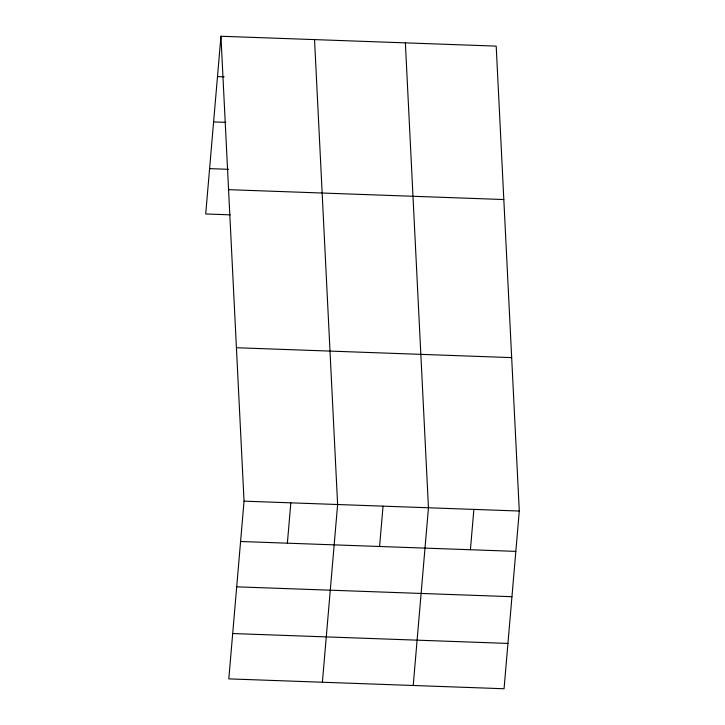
<?xml version="1.0" encoding="UTF-8"?>
<svg xmlns="http://www.w3.org/2000/svg" width="725" height="725" viewBox="0 0 725 725"><rect width="100%" height="100%" fill="white"/><g stroke="black" fill="none" stroke-linecap="round" stroke-linejoin="round"><path stroke-width="1.09" d="M220.944 36.25L244.044 501.156L228.801 678.881L504.056 688.75L519.29 511.034L496.199 46.119L220.944 36.25L205.71 213.966L230.224 214.845M287.372 543.179L290.834 502.833M322.389 682.234L337.623 504.509L314.532 39.603M379.583 546.487L383.045 506.141M413.223 685.487L428.457 507.772L405.366 42.866M470.416 549.74L473.869 509.403M217.491 76.587L224.17 76.832M213.603 121.927L225.856 122.362M209.597 168.635L228.538 169.315M228.565 189.669L503.821 199.538M236.422 347.737L511.669 357.615M244.044 501.156L519.29 511.034M240.582 541.502L515.828 551.372M236.694 586.833L511.941 596.702M232.689 633.541L507.944 643.419"/></g></svg>
